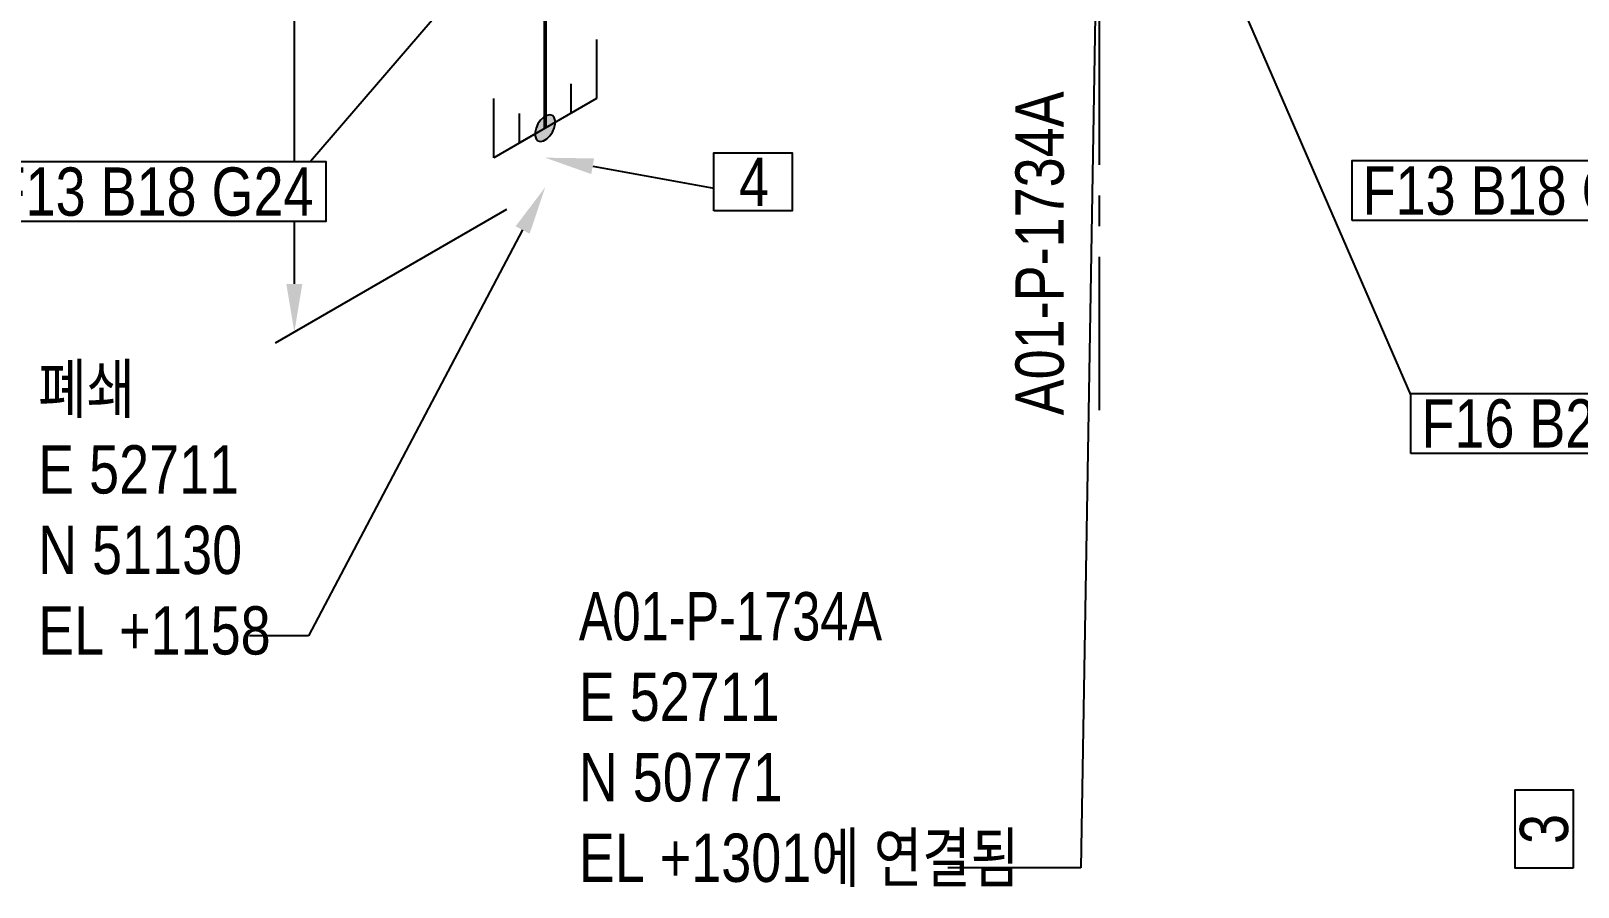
# Model space of a CAD drawing. Header units: millimetres. Extents: x 0 to 594, y 0 to 420.
# Drawn here: x 122.6 to 202.7, y 141 to 185.3 of the extents above; entities that cross this region are included whole.
import ezdxf
from ezdxf import colors
from ezdxf.entities.mleader import LeaderData, LeaderLine
from ezdxf.enums import TextEntityAlignment as Align
from ezdxf.math import Vec2, Vec3

# ---------------------------------------------------------------- set-up
doc = ezdxf.new("R2010")
doc.units = ezdxf.units.MM
doc.header["$LTSCALE"] = 0.25
doc.linetypes.add('CENTER', pattern=[50.800000000000004, 31.75, -6.35, 6.35, -6.35])
for name, color, linetype in [('기기', 6, 'Continuous'), ('기호 작은 보어', 4, 'Continuous'), ('열 추적 선', 7, 'CENTER'), ('용접', 1, 'Continuous'), ('주석', 7, 'Continuous'), ('치수', 1, 'Continuous')]:
    doc.layers.add(name, color=color, linetype=linetype)
doc.layers.add('파이프 작은 보어', color=30, linetype='Continuous', lineweight=50)
doc.styles.add('AdskIsoAnnotation', font='arial.ttf', dxfattribs={"width": 0.8, "height": 1})
doc.styles.add('AdskIsoMetric', font='arial.ttf', dxfattribs={"width": 0.8, "height": 2.5})
doc.styles.add('AdskIsoMetric-30', font='arial.ttf', dxfattribs={"width": 0.8, "height": 2.5})
doc.styles.get("Standard").update_dxf_attribs({"font": 'arial.ttf'})
doc.dimstyles.new('AdskIsoMetric', dxfattribs={"dimtxt": 2.5, "dimasz": 2.5, "dimexe": 1, "dimexo": 2, "dimgap": 0.8, "dimtad": 1, "dimdec": 0, "dimrnd": 1, "dimzin": 0, "dimdsep": 46, "dimtxsty": 'AdskIsoMetric', "dimcen": 0, "dimclrt": 7, "dimadec": 0, "dimazin": 0, "dimtfac": 1, "dimtdec": 0, "dimtmove": 1, "dimatfit": 3, "dimfxl": 0, "dimfrac": 2, "dimtolj": 1, "dimtzin": 0, "dimarcsym": 0})

# ---------------------------------------------------------------- blocks, each defined once
blk = doc.blocks.new('나사 캡-2-IsoRight')
at = {"color": 0, "linetype": 'ByBlock', "lineweight": -2, "extrusion": (-0.7071067811865476, -0.408248290463863, 0.5773502691896257)}
for p, q in [((0.08838834764831842, -0.2551551815399143), (0.08838834764831846, 0.1530931089239486)), ((0.08838834764831846, 0.1530931089239486), (0.2651650429449554, 0.05103103630798286)), ((0.2651650429449553, -0.3572172541558801), (0.08838834764831842, -0.2551551815399143))]:
    blk.add_line(p, q, dxfattribs=at)
blk = doc.blocks.new('*D88')
at = {"layer": 'Defpoints', "color": 0}
for p in [(149.25763296723, 228.0792339635861), (136.2672367034563, 220.5792220459371), (149.2576177602489, 177.2227798924366)]:
    blk.add_point(p, dxfattribs=at)
at = {"layer": '치수', "color": 0, "lineweight": -2}
for p, q in [((147.25763296723, 226.9245329420993), (135.2672367034563, 220.0018715351937)), ((136.2672367034563, 172.222776754546), (136.2672367034563, 218.0792220459371)), ((147.2576177602489, 176.0680788709498), (135.2672367034563, 169.1454262438026))]:
    blk.add_line(p, q, dxfattribs=at)
at = {"layer": '치수', "color": 0}
for points in [[(135.8505700367896, 218.0792220459371), (136.6839033701229, 218.0792220459371), (136.2672367034563, 220.5792220459371)], [(135.8505700367896, 172.222776754546), (136.6839033701229, 172.222776754546), (136.2672367034563, 169.722776754546)]]:
    blk.add_solid(points, dxfattribs=at)
at = {"layer": '치수', "color": 7, "insert": (134.0000785643321, 193.8420581762629), "char_height": 2.5, "attachment_point": 5, "rotation": 90, "style": 'AdskIsoMetric-30'}
blk.add_mtext('\\A1;328', dxfattribs=at)
blk = doc.blocks.new('SocketWeld-2-IsoRight')
blk.add_hatch(color=256).paths.add_polyline_path([(0.005530793552061859, -0.04351541280202063), (0.005745491398917847, -0.04355881726115246), (0.00596018924577383, -0.04360222172028429), (0.006174887092629817, -0.04364562617941611), (0.006389584939485802, -0.04368903063854794), (0.00660428278634179, -0.04373243509767978), (0.006818980633197771, -0.04377583955681161), (0.007033678480053755, -0.04381924401594343), (0.007248376326909743, -0.04386264847507525), (0.007463074173765729, -0.04390605293420709), (0.007677772020621716, -0.04394945739333891), (0.007892469867477702, -0.04399286185247075), (0.008107167714333686, -0.04403626631160257), (0.008321865561189672, -0.0440796707707344), (0.008536563408045655, -0.04412307522986623), (0.008751261254901643, -0.04416647968899806), (0.008965959101757627, -0.04420988414812989), (0.009180656948613617, -0.04425328860726171), (0.0093953547954696, -0.04429669306639354), (0.009610052642325584, -0.04434009752552537), (0.009824750489181572, -0.0443835019846572), (0.01003944833603756, -0.04442690644378903), (0.01025414618289354, -0.04447031090292086), (0.01046884402974953, -0.04451371536205269), (0.01068354187660552, -0.04455711982118452), (0.0108982397234615, -0.04460052428031634), (0.01111293757031749, -0.04464392873944817), (0.01132763541717347, -0.04468733319858), (0.01154233326402946, -0.04473073765771183), (0.01175703111088544, -0.04477414211684366), (0.01197172895774143, -0.04481754657597549), (0.01218642680459742, -0.04486095103510732), (0.0124011246514534, -0.04490435549423915), (0.01261582249830939, -0.04494775995337097), (0.01283052034516537, -0.0449911644125028), (0.01304521819202136, -0.04503456887163462), (0.01325991603887734, -0.04507797333076646), (0.01347461388573333, -0.04512137778989828), (0.01368931173258932, -0.04516478224903011), (0.0139040095794453, -0.04520818670816194), (0.01411870742630129, -0.04525159116729377), (0.01433340527315727, -0.0452949956264256), (0.01454810312001326, -0.04533840008555742), (0.01476280096686924, -0.04538180454468926), (0.01497749881372523, -0.04542520900382109), (0.01519219666058122, -0.04546861346295292), (0.0154068945074372, -0.04551201792208474), (0.01562159235429319, -0.04555542238121657), (0.01583629020114917, -0.0455988268403484), (0.01605098804800516, -0.04564223129948023), (0.01605098804800515, -0.04564223129948022), (0.01623362094498463, -0.04559445658294434), (0.01641625384196412, -0.04554668186640846), (0.01659888673894361, -0.04549890714987258), (0.01678151963592309, -0.04545113243333669), (0.01696415253290259, -0.0454033577168008), (0.01714678542988207, -0.04535558300026492), (0.01732941832686155, -0.04530780828372904), (0.01751205122384104, -0.04526003356719316), (0.01769468412082053, -0.04521225885065727), (0.01787731701780002, -0.04516448413412139), (0.0180599499147795, -0.0451167094175855), (0.01824258281175899, -0.04506893470104963), (0.01842521570873848, -0.04502115998451374), (0.01860784860571796, -0.04497338526797785), (0.01879048150269745, -0.04492561055144197), (0.01897311439967694, -0.04487783583490609), (0.01915574729665642, -0.04483006111837021), (0.01933838019363591, -0.04478228640183432), (0.0195210130906154, -0.04473451168529844), (0.01970364598759488, -0.04468673696876255), (0.01988627888457437, -0.04463896225222667), (0.02006891178155386, -0.04459118753569079), (0.02025154467853335, -0.04454341281915491), (0.02043417757551283, -0.04449563810261903), (0.02061681047249232, -0.04444786338608314), (0.0207994433694718, -0.04440008866954726), (0.02098207626645129, -0.04435231395301137), (0.02116470916343078, -0.0443045392364755), (0.02134734206041027, -0.04425676451993961), (0.02152997495738975, -0.04420898980340372), (0.02171260785436924, -0.04416121508686784), (0.02189524075134873, -0.04411344037033195), (0.02207787364832822, -0.04406566565379607), (0.0222605065453077, -0.04401789093726019), (0.02244313944228719, -0.0439701162207243), (0.02262577233926667, -0.04392234150418842), (0.02280840523624616, -0.04387456678765254), (0.02299103813322565, -0.04382679207111665), (0.02317367103020513, -0.04377901735458077), (0.02335630392718462, -0.04373124263804488), (0.02353893682416411, -0.043683467921509), (0.0237215697211436, -0.04363569320497312), (0.02390420261812308, -0.04358791848843723), (0.02408683551510257, -0.04354014377190135), (0.02426946841208205, -0.04349236905536547), (0.02445210130906154, -0.04344459433882959), (0.02463473420604103, -0.0433968196222937), (0.02481736710302052, -0.04334904490575781), (0.025, -0.04330127018922193), (0.025, -0.04330127018922194), (0.02513269056666842, -0.0431669928191389), (0.02526538113333683, -0.04303271544905586), (0.02539807170000525, -0.04289843807897282), (0.02553076226667367, -0.04276416070888978), (0.02566345283334209, -0.04262988333880674), (0.02579614340001051, -0.0424956059687237), (0.02592883396667893, -0.04236132859864065), (0.02606152453334735, -0.04222705122855762), (0.02619421510001577, -0.04209277385847458), (0.02632690566668418, -0.04195849648839154), (0.02645959623335261, -0.0418242191183085), (0.02659228680002102, -0.04168994174822546), (0.02672497736668945, -0.04155566437814243), (0.02685766793335786, -0.04142138700805938), (0.02699035850002628, -0.04128710963797634), (0.0271230490666947, -0.0411528322678933), (0.02725573963336312, -0.04101855489781026), (0.02738843020003153, -0.04088427752772722), (0.02752112076669996, -0.04075000015764418), (0.02765381133336837, -0.04061572278756114), (0.0277865019000368, -0.0404814454174781), (0.02791919246670522, -0.04034716804739506), (0.02805188303337363, -0.04021289067731202), (0.02818457360004205, -0.04007861330722898), (0.02831726416671047, -0.03994433593714594), (0.02844995473337888, -0.03981005856706289), (0.02858264530004731, -0.03967578119697986), (0.02871533586671573, -0.03954150382689682), (0.02884802643338415, -0.03940722645681378), (0.02898071700005257, -0.03927294908673074), (0.02911340756672098, -0.0391386717166477), (0.02924609813338941, -0.03900439434656466), (0.02937878870005782, -0.03887011697648161), (0.02951147926672625, -0.03873583960639858), (0.02964416983339466, -0.03860156223631554), (0.02977686040006308, -0.0384672848662325), (0.0299095509667315, -0.03833300749614946), (0.03004224153339992, -0.03819873012606642), (0.03017493210006834, -0.03806445275598338), (0.03030762266673676, -0.03793017538590034), (0.03044031323340518, -0.03779589801581729), (0.03057300380007359, -0.03766162064573426), (0.03070569436674201, -0.03752734327565121), (0.03083838493341043, -0.03739306590556817), (0.03097107550007885, -0.03725878853548514), (0.03110376606674727, -0.0371245111654021), (0.03123645663341569, -0.03699023379531906), (0.03136914720008411, -0.03685595642523602), (0.03150183776675253, -0.03672167905515298), (0.03150183776675253, -0.03672167905515298), (0.03157159732593483, -0.03651404303607196), (0.03164135688511713, -0.03630640701699095), (0.03171111644429945, -0.03609877099790993), (0.03178087600348175, -0.03589113497882891), (0.03185063556266406, -0.03568349895974789), (0.03192039512184636, -0.03547586294066687), (0.03199015468102867, -0.03526822692158586), (0.03205991424021097, -0.03506059090250483), (0.03212967379939328, -0.03485295488342381), (0.03219943335857559, -0.0346453188643428), (0.0322691929177579, -0.03443768284526178), (0.0323389524769402, -0.03423004682618076), (0.0324087120361225, -0.03402241080709974), (0.03247847159530481, -0.03381477478801872), (0.03254823115448712, -0.0336071387689377), (0.03261799071366942, -0.03339950274985668), (0.03268775027285173, -0.03319186673077566), (0.03275750983203404, -0.03298423071169465), (0.03282726939121634, -0.03277659469261363), (0.03289702895039864, -0.03256895867353261), (0.03296678850958095, -0.03236132265445159), (0.03303654806876326, -0.03215368663537057), (0.03310630762794557, -0.03194605061628955), (0.03317606718712787, -0.03173841459720853), (0.03324582674631017, -0.03153077857812751), (0.03331558630549249, -0.03132314255904649), (0.03338534586467479, -0.03111550653996548), (0.03345510542385709, -0.03090787052088445), (0.0335248649830394, -0.03070023450180344), (0.03359462454222171, -0.03049259848272242), (0.03366438410140402, -0.0302849624636414), (0.03373414366058632, -0.03007732644456038), (0.03380390321976863, -0.02986969042547936), (0.03387366277895093, -0.02966205440639834), (0.03394342233813324, -0.02945441838731732), (0.03401318189731554, -0.0292467823682363), (0.03408294145649785, -0.02903914634915529), (0.03415270101568016, -0.02883151033007427), (0.03422246057486246, -0.02862387431099325), (0.03429222013404477, -0.02841623829191223), (0.03436197969322707, -0.02820860227283121), (0.03443173925240938, -0.02800096625375019), (0.03450149881159169, -0.02779333023466917), (0.03457125837077399, -0.02758569421558815), (0.0346410179299563, -0.02737805819650713), (0.0347107774891386, -0.02717042217742612), (0.03478053704832091, -0.0269627861583451), (0.03485029660750322, -0.02675515013926407), (0.03492005616668552, -0.02654751412018306), (0.03492005616668552, -0.02654751412018306), (0.03492005616668552, -0.02628684431233693), (0.03492005616668552, -0.02602617450449079), (0.03492005616668552, -0.02576550469664466), (0.03492005616668552, -0.02550483488879852), (0.03492005616668552, -0.02524416508095239), (0.03492005616668552, -0.02498349527310625), (0.03492005616668552, -0.02472282546526012), (0.03492005616668552, -0.02446215565741398), (0.03492005616668552, -0.02420148584956784), (0.03492005616668552, -0.02394081604172171), (0.03492005616668552, -0.02368014623387557), (0.03492005616668552, -0.02341947642602944), (0.03492005616668552, -0.02315880661818331), (0.03492005616668552, -0.02289813681033717), (0.03492005616668552, -0.02263746700249103), (0.03492005616668552, -0.02237679719464489), (0.03492005616668552, -0.02211612738679876), (0.03492005616668552, -0.02185545757895262), (0.03492005616668552, -0.02159478777110649), (0.03492005616668552, -0.02133411796326036), (0.03492005616668552, -0.02107344815541422), (0.03492005616668552, -0.02081277834756808), (0.03492005616668552, -0.02055210853972194), (0.03492005616668552, -0.02029143873187581), (0.03492005616668552, -0.02003076892402968), (0.03492005616668552, -0.01977009911618354), (0.03492005616668552, -0.01950942930833741), (0.03492005616668552, -0.01924875950049127), (0.03492005616668552, -0.01898808969264513), (0.03492005616668552, -0.01872741988479899), (0.03492005616668552, -0.01846675007695286), (0.03492005616668552, -0.01820608026910672), (0.03492005616668552, -0.01794541046126059), (0.03492005616668552, -0.01768474065341445), (0.03492005616668552, -0.01742407084556832), (0.03492005616668552, -0.01716340103772218), (0.03492005616668552, -0.01690273122987604), (0.03492005616668552, -0.01664206142202991), (0.03492005616668552, -0.01638139161418378), (0.03492005616668552, -0.01612072180633764), (0.03492005616668552, -0.0158600519984915), (0.03492005616668552, -0.01559938219064537), (0.03492005616668552, -0.01533871238279923), (0.03492005616668552, -0.01507804257495309), (0.03492005616668552, -0.01481737276710696), (0.03492005616668552, -0.01455670295926082), (0.03492005616668552, -0.01429603315141469), (0.03492005616668552, -0.01403536334356855), (0.03492005616668552, -0.01377469353572242), (0.03492005616668552, -0.01377469353572242), (0.03485029660750322, -0.0134865061160965), (0.03478053704832091, -0.01319831869647057), (0.0347107774891386, -0.01291013127684464), (0.0346410179299563, -0.01262194385721872), (0.03457125837077399, -0.01233375643759279), (0.03450149881159169, -0.01204556901796687), (0.03443173925240937, -0.01175738159834093), (0.03436197969322707, -0.01146919417871501), (0.03429222013404477, -0.01118100675908908), (0.03422246057486246, -0.01089281933946316), (0.03415270101568016, -0.01060463191983723), (0.03408294145649785, -0.0103164445002113), (0.03401318189731554, -0.01002825708058538), (0.03394342233813324, -0.009740069660959451), (0.03387366277895093, -0.009451882241333524), (0.03380390321976862, -0.009163694821707596), (0.03373414366058632, -0.008875507402081671), (0.03366438410140402, -0.008587319982455745), (0.03359462454222171, -0.008299132562829818), (0.0335248649830394, -0.008010945143203892), (0.03345510542385709, -0.007722757723577962), (0.03338534586467479, -0.007434570303952035), (0.03331558630549249, -0.00714638288432611), (0.03324582674631018, -0.006858195464700183), (0.03317606718712787, -0.006570008045074256), (0.03310630762794557, -0.006281820625448328), (0.03303654806876326, -0.0059936332058224), (0.03296678850958096, -0.005705445786196476), (0.03289702895039865, -0.005417258366570546), (0.03282726939121634, -0.005129070946944619), (0.03275750983203404, -0.004840883527318695), (0.03268775027285173, -0.004552696107692765), (0.03261799071366943, -0.004264508688066842), (0.03254823115448711, -0.00397632126844091), (0.03247847159530481, -0.003688133848814985), (0.03240871203612251, -0.003399946429189058), (0.0323389524769402, -0.00311175900956313), (0.03226919291775789, -0.002823571589937205), (0.03219943335857559, -0.002535384170311275), (0.03212967379939329, -0.002247196750685352), (0.03205991424021098, -0.001959009331059423), (0.03199015468102867, -0.001670821911433495), (0.03192039512184637, -0.001382634491807569), (0.03185063556266406, -0.001094447072181644), (0.03178087600348176, -0.0008062596525557162), (0.03171111644429944, -0.0005180722329297869), (0.03164135688511714, -0.0002298848133038615), (0.03157159732593484, 5.830260632206492e-05), (0.03150183776675253, 0.0003464900259479903), (0.03150183776675253, 0.0003464900259479811), (0.03136914720008412, 0.0006339852648008894), (0.03123645663341569, 0.0009214805036538047), (0.03110376606674728, 0.001208975742506715), (0.03097107550007886, 0.001496470981359625), (0.03083838493341044, 0.001783966220212538), (0.03070569436674202, 0.002071461459065449), (0.0305730038000736, 0.002358956697918357), (0.03044031323340518, 0.002646451936771273), (0.03030762266673676, 0.002933947175624184), (0.03017493210006834, 0.003221442414477093), (0.03004224153339992, 0.003508937653330008), (0.02990955096673151, 0.003796432892182916), (0.02977686040006309, 0.004083928131035827), (0.02964416983339467, 0.00437142336988874), (0.02951147926672625, 0.004658918608741651), (0.02937878870005783, 0.004946413847594562), (0.02924609813338941, 0.005233909086447475), (0.02911340756672099, 0.005521404325300384), (0.02898071700005257, 0.005808899564153299), (0.02884802643338415, 0.006096394803006208), (0.02871533586671574, 0.006383890041859122), (0.02858264530004731, 0.006671385280712034), (0.0284499547333789, 0.006958880519564943), (0.02831726416671048, 0.007246375758417855), (0.02818457360004206, 0.007533870997270768), (0.02805188303337364, 0.00782136623612368), (0.02791919246670522, 0.008108861474976591), (0.0277865019000368, 0.008396356713829505), (0.02765381133336838, 0.008683851952682413), (0.02752112076669996, 0.008971347191535325), (0.02738843020003155, 0.009258842430388237), (0.02725573963336312, 0.00954633766924115), (0.02712304906669471, 0.009833832908094059), (0.02699035850002629, 0.01012132814694697), (0.02685766793335786, 0.01040882338579989), (0.02672497736668945, 0.01069631862465279), (0.02659228680002104, 0.01098381386350571), (0.02645959623335261, 0.01127130910235862), (0.02632690566668419, 0.01155880434121153), (0.02619421510001578, 0.01184629958006444), (0.02606152453334735, 0.01213379481891735), (0.02592883396667894, 0.01242129005777027), (0.02579614340001051, 0.01270878529662318), (0.0256634528333421, 0.01299628053547609), (0.02553076226667368, 0.013283775774329), (0.02539807170000526, 0.01357127101318192), (0.02526538113333684, 0.01385876625203482), (0.02513269056666842, 0.01414626149088774), (0.025, 0.01443375672974064), (0.02500000000000001, 0.01443375672974063), (0.02481736710302052, 0.01469241775074449), (0.02463473420604104, 0.01495107877174835), (0.02445210130906155, 0.01520973979275221), (0.02426946841208206, 0.01546840081375607), (0.02408683551510258, 0.01572706183475993), (0.02390420261812309, 0.01598572285576379), (0.02372156972114361, 0.01624438387676764), (0.02353893682416412, 0.0165030448977715), (0.02335630392718463, 0.01676170591877536), (0.02317367103020515, 0.01702036693977922), (0.02299103813322566, 0.01727902796078308), (0.02280840523624617, 0.01753768898178694), (0.02262577233926669, 0.0177963500027908), (0.0224431394422872, 0.01805501102379466), (0.02226050654530771, 0.01831367204479852), (0.02207787364832823, 0.01857233306580238), (0.02189524075134874, 0.01883099408680624), (0.02171260785436925, 0.01908965510781009), (0.02152997495738977, 0.01934831612881396), (0.02134734206041028, 0.01960697714981782), (0.02116470916343079, 0.01986563817082167), (0.0209820762664513, 0.02012429919182553), (0.02079944336947182, 0.02038296021282939), (0.02061681047249233, 0.02064162123383326), (0.02043417757551284, 0.02090028225483711), (0.02025154467853336, 0.02115894327584097), (0.02006891178155387, 0.02141760429684483), (0.01988627888457439, 0.02167626531784869), (0.0197036459875949, 0.02193492633885255), (0.01952101309061541, 0.02219358735985641), (0.01933838019363592, 0.02245224838086026), (0.01915574729665644, 0.02271090940186413), (0.01897311439967695, 0.02296957042286799), (0.01879048150269746, 0.02322823144387185), (0.01860784860571798, 0.0234868924648757), (0.01842521570873849, 0.02374555348587956), (0.018242582811759, 0.02400421450688343), (0.01805994991477952, 0.02426287552788728), (0.01787731701780003, 0.02452153654889115), (0.01769468412082054, 0.024780197569895), (0.01751205122384106, 0.02503885859089886), (0.01732941832686157, 0.02529751961190272), (0.01714678542988208, 0.02555618063290658), (0.0169641525329026, 0.02581484165391044), (0.01678151963592311, 0.0260735026749143), (0.01659888673894362, 0.02633216369591816), (0.01641625384196414, 0.02659082471692201), (0.01623362094498465, 0.02684948573792588), (0.01605098804800516, 0.02710814675892973), (0.01605098804800517, 0.02710814675892973), (0.01583629020114918, 0.02731265401915137), (0.0156215923542932, 0.02751716127937302), (0.01540689450743721, 0.02772166853959467), (0.01519219666058122, 0.02792617579981631), (0.01497749881372524, 0.02813068306003795), (0.01476280096686925, 0.02833519032025959), (0.01454810312001327, 0.02853969758048124), (0.01433340527315728, 0.02874420484070288), (0.0141187074263013, 0.02894871210092453), (0.01390400957944531, 0.02915321936114617), (0.01368931173258933, 0.02935772662136781), (0.01347461388573334, 0.02956223388158946), (0.01325991603887735, 0.0297667411418111), (0.01304521819202136, 0.02997124840203275), (0.01283052034516538, 0.03017575566225439), (0.01261582249830939, 0.03038026292247604), (0.01240112465145341, 0.03058477018269768), (0.01218642680459742, 0.03078927744291933), (0.01197172895774144, 0.03099378470314097), (0.01175703111088545, 0.03119829196336262), (0.01154233326402947, 0.03140279922358426), (0.01132763541717348, 0.0316073064838059), (0.01111293757031749, 0.03181181374402755), (0.01089823972346151, 0.0320163210042492), (0.01068354187660552, 0.03222082826447084), (0.01046884402974954, 0.03242533552469248), (0.01025414618289355, 0.03262984278491413), (0.01003944833603757, 0.03283435004513578), (0.009824750489181579, 0.03303885730535742), (0.009610052642325593, 0.03324336456557906), (0.009395354795469605, 0.0334478718258007), (0.00918065694861362, 0.03365237908602235), (0.008965959101757636, 0.03385688634624399), (0.008751261254901648, 0.03406139360646564), (0.008536563408045664, 0.03426590086668728), (0.00832186556118968, 0.03447040812690893), (0.008107167714333691, 0.03467491538713058), (0.007892469867477705, 0.03487942264735222), (0.007677772020621721, 0.03508392990757386), (0.007463074173765735, 0.03528843716779551), (0.00724837632690975, 0.03549294442801715), (0.007033678480053763, 0.0356974516882388), (0.006818980633197777, 0.03590195894846044), (0.006604282786341792, 0.03610646620868208), (0.006389584939485804, 0.03631097346890373), (0.006174887092629818, 0.03651548072912537), (0.005960189245773834, 0.03671998798934702), (0.005745491398917848, 0.03692449524956866), (0.005530793552061861, 0.03712900250979031), (0.005530793552061868, 0.0371290025097903), (0.005305046876467507, 0.03725933741371337), (0.005079300200873145, 0.03738967231763643), (0.004853553525278782, 0.0375200072215595), (0.004627806849684422, 0.03765034212548257), (0.004402060174090059, 0.03778067702940564), (0.004176313498495699, 0.0379110119333287), (0.003950566822901338, 0.03804134683725177), (0.003724820147306976, 0.03817168174117484), (0.003499073471712614, 0.03830201664509791), (0.003273326796118253, 0.03843235154902097), (0.003047580120523892, 0.03856268645294404), (0.00282183344492953, 0.03869302135686711), (0.002596086769335168, 0.03882335626079018), (0.002370340093740807, 0.03895369116471325), (0.002144593418146445, 0.03908402606863632), (0.001918846742552084, 0.03921436097255938), (0.001693100066957722, 0.03934469587648246), (0.001467353391363359, 0.03947503078040551), (0.001241606715768997, 0.03960536568432858), (0.001015860040174637, 0.03973570058825165), (0.000790113364580276, 0.03986603549217473), (0.0005643666889859136, 0.03999637039609779), (0.0003386200133915513, 0.04012670530002086), (0.000112873337797189, 0.04025704020394393), (-0.0001128733377971751, 0.040387375107867), (-0.0003386200133915322, 0.04051771001179007), (-0.0005643666889858963, 0.04064804491571314), (-0.0007901133645802569, 0.0407783798196362), (-0.001015860040174619, 0.04090871472355927), (-0.001241606715768983, 0.04103904962748234), (-0.001467353391363344, 0.04116938453140541), (-0.001693100066957704, 0.04129971943532848), (-0.001918846742552065, 0.04143005433925154), (-0.002144593418146429, 0.04156038924317461), (-0.00237034009374079, 0.04169072414709768), (-0.002596086769335152, 0.04182105905102074), (-0.002821833444929513, 0.04195139395494382), (-0.003047580120523875, 0.04208172885886688), (-0.003273326796118237, 0.04221206376278995), (-0.003499073471712598, 0.04234239866671302), (-0.003724820147306962, 0.04247273357063609), (-0.003950566822901323, 0.04260306847455915), (-0.004176313498495683, 0.04273340337848222), (-0.004402060174090046, 0.04286373828240529), (-0.004627806849684408, 0.04299407318632836), (-0.00485355352527877, 0.04312440809025143), (-0.005079300200873131, 0.04325474299417449), (-0.005305046876467491, 0.04338507789809756), (-0.005530793552061855, 0.04351541280202063), (-0.005530793552061848, 0.04351541280202062), (-0.005745491398917833, 0.04355881726115245), (-0.005960189245773819, 0.04360222172028428), (-0.006174887092629804, 0.04364562617941611), (-0.006389584939485791, 0.04368903063854794), (-0.006604282786341776, 0.04373243509767977), (-0.00681898063319776, 0.04377583955681159), (-0.007033678480053747, 0.04381924401594342), (-0.007248376326909733, 0.04386264847507525), (-0.007463074173765719, 0.04390605293420707), (-0.007677772020621705, 0.04394945739333891), (-0.00789246986747769, 0.04399286185247074), (-0.008107167714333677, 0.04403626631160257), (-0.00832186556118966, 0.04407967077073439), (-0.008536563408045648, 0.04412307522986622), (-0.00875126125490163, 0.04416647968899805), (-0.008965959101757619, 0.04420988414812988), (-0.009180656948613605, 0.04425328860726171), (-0.009395354795469593, 0.04429669306639353), (-0.009610052642325576, 0.04434009752552537), (-0.009824750489181562, 0.04438350198465719), (-0.01003944833603755, 0.04442690644378902), (-0.01025414618289353, 0.04447031090292085), (-0.01046884402974952, 0.04451371536205268), (-0.0106835418766055, 0.04455711982118452), (-0.01089823972346149, 0.04460052428031634), (-0.01111293757031748, 0.04464392873944817), (-0.01132763541717346, 0.04468733319858), (-0.01154233326402945, 0.04473073765771182), (-0.01175703111088543, 0.04477414211684365), (-0.01197172895774142, 0.04481754657597548), (-0.01218642680459741, 0.04486095103510731), (-0.01240112465145339, 0.04490435549423914), (-0.01261582249830938, 0.04494775995337097), (-0.01283052034516536, 0.04499116441250279), (-0.01304521819202135, 0.04503456887163462), (-0.01325991603887734, 0.04507797333076645), (-0.01347461388573332, 0.04512137778989828), (-0.01368931173258931, 0.0451647822490301), (-0.0139040095794453, 0.04520818670816194), (-0.01411870742630128, 0.04525159116729377), (-0.01433340527315727, 0.0452949956264256), (-0.01454810312001325, 0.04533840008555742), (-0.01476280096686924, 0.04538180454468926), (-0.01497749881372522, 0.04542520900382108), (-0.01519219666058121, 0.0454686134629529), (-0.0154068945074372, 0.04551201792208474), (-0.01562159235429318, 0.04555542238121656), (-0.01583629020114917, 0.0455988268403484), (-0.01605098804800516, 0.04564223129948022), (-0.01605098804800514, 0.04564223129948022), (-0.01623362094498463, 0.04559445658294434), (-0.01641625384196412, 0.04554668186640846), (-0.0165988867389436, 0.04549890714987257), (-0.01678151963592309, 0.04545113243333669), (-0.01696415253290258, 0.0454033577168008), (-0.01714678542988207, 0.04535558300026492), (-0.01732941832686155, 0.04530780828372904), (-0.01751205122384104, 0.04526003356719315), (-0.01769468412082053, 0.04521225885065727), (-0.01787731701780001, 0.04516448413412139), (-0.0180599499147795, 0.0451167094175855), (-0.01824258281175898, 0.04506893470104962), (-0.01842521570873847, 0.04502115998451374), (-0.01860784860571796, 0.04497338526797785), (-0.01879048150269744, 0.04492561055144197), (-0.01897311439967693, 0.04487783583490608), (-0.01915574729665642, 0.0448300611183702), (-0.0193383801936359, 0.04478228640183432), (-0.01952101309061539, 0.04473451168529843), (-0.01970364598759488, 0.04468673696876255), (-0.01988627888457436, 0.04463896225222667), (-0.02006891178155385, 0.04459118753569079), (-0.02025154467853334, 0.04454341281915491), (-0.02043417757551283, 0.04449563810261902), (-0.02061681047249232, 0.04444786338608313), (-0.0207994433694718, 0.04440008866954726), (-0.02098207626645129, 0.04435231395301137), (-0.02116470916343078, 0.04430453923647548), (-0.02134734206041026, 0.04425676451993961), (-0.02152997495738975, 0.04420898980340372), (-0.02171260785436923, 0.04416121508686784), (-0.02189524075134873, 0.04411344037033195), (-0.02207787364832821, 0.04406566565379606), (-0.0222605065453077, 0.04401789093726018), (-0.02244313944228718, 0.0439701162207243), (-0.02262577233926667, 0.04392234150418842), (-0.02280840523624616, 0.04387456678765253), (-0.02299103813322564, 0.04382679207111665), (-0.02317367103020513, 0.04377901735458077), (-0.02335630392718461, 0.04373124263804488), (-0.0235389368241641, 0.043683467921509), (-0.02372156972114359, 0.04363569320497312), (-0.02390420261812308, 0.04358791848843723), (-0.02408683551510257, 0.04354014377190134), (-0.02426946841208205, 0.04349236905536547), (-0.02445210130906153, 0.04344459433882958), (-0.02463473420604103, 0.0433968196222937), (-0.02481736710302051, 0.04334904490575781), (-0.025, 0.04330127018922193), (-0.02499999999999999, 0.04330127018922194), (-0.02513269056666841, 0.0431669928191389), (-0.02526538113333683, 0.04303271544905586), (-0.02539807170000525, 0.04289843807897282), (-0.02553076226667366, 0.04276416070888978), (-0.02566345283334209, 0.04262988333880674), (-0.0257961434000105, 0.0424956059687237), (-0.02592883396667893, 0.04236132859864066), (-0.02606152453334734, 0.04222705122855762), (-0.02619421510001576, 0.04209277385847458), (-0.02632690566668418, 0.04195849648839154), (-0.0264595962333526, 0.0418242191183085), (-0.02659228680002102, 0.04168994174822546), (-0.02672497736668944, 0.04155566437814243), (-0.02685766793335786, 0.04142138700805938), (-0.02699035850002628, 0.04128710963797634), (-0.0271230490666947, 0.04115283226789331), (-0.02725573963336311, 0.04101855489781026), (-0.02738843020003153, 0.04088427752772722), (-0.02752112076669995, 0.04075000015764418), (-0.02765381133336837, 0.04061572278756114), (-0.02778650190003679, 0.0404814454174781), (-0.02791919246670521, 0.04034716804739506), (-0.02805188303337363, 0.04021289067731202), (-0.02818457360004205, 0.04007861330722898), (-0.02831726416671047, 0.03994433593714594), (-0.02844995473337888, 0.03981005856706291), (-0.0285826453000473, 0.03967578119697986), (-0.02871533586671573, 0.03954150382689682), (-0.02884802643338414, 0.03940722645681378), (-0.02898071700005257, 0.03927294908673074), (-0.02911340756672098, 0.0391386717166477), (-0.0292460981333894, 0.03900439434656466), (-0.02937878870005782, 0.03887011697648161), (-0.02951147926672624, 0.03873583960639858), (-0.02964416983339466, 0.03860156223631554), (-0.02977686040006308, 0.0384672848662325), (-0.0299095509667315, 0.03833300749614946), (-0.03004224153339992, 0.03819873012606642), (-0.03017493210006834, 0.03806445275598338), (-0.03030762266673676, 0.03793017538590034), (-0.03044031323340517, 0.0377958980158173), (-0.03057300380007359, 0.03766162064573426), (-0.03070569436674201, 0.03752734327565122), (-0.03083838493341043, 0.03739306590556818), (-0.03097107550007885, 0.03725878853548514), (-0.03110376606674727, 0.0371245111654021), (-0.03123645663341569, 0.03699023379531906), (-0.03136914720008411, 0.03685595642523602), (-0.03150183776675253, 0.03672167905515298), (-0.03150183776675253, 0.03672167905515299), (-0.03157159732593483, 0.03651404303607196), (-0.03164135688511713, 0.03630640701699095), (-0.03171111644429945, 0.03609877099790993), (-0.03178087600348176, 0.03589113497882891), (-0.03185063556266406, 0.0356834989597479), (-0.03192039512184636, 0.03547586294066687), (-0.03199015468102867, 0.03526822692158586), (-0.03205991424021098, 0.03506059090250484), (-0.03212967379939328, 0.03485295488342382), (-0.03219943335857559, 0.0346453188643428), (-0.03226919291775789, 0.03443768284526178), (-0.0323389524769402, 0.03423004682618076), (-0.03240871203612251, 0.03402241080709974), (-0.03247847159530481, 0.03381477478801873), (-0.03254823115448711, 0.03360713876893771), (-0.03261799071366942, 0.03339950274985669), (-0.03268775027285173, 0.03319186673077566), (-0.03275750983203403, 0.03298423071169465), (-0.03282726939121634, 0.03277659469261363), (-0.03289702895039864, 0.03256895867353261), (-0.03296678850958095, 0.03236132265445159), (-0.03303654806876326, 0.03215368663537058), (-0.03310630762794556, 0.03194605061628955), (-0.03317606718712787, 0.03173841459720854), (-0.03324582674631018, 0.03153077857812751), (-0.03331558630549248, 0.03132314255904649), (-0.03338534586467479, 0.03111550653996547), (-0.03345510542385709, 0.03090787052088446), (-0.0335248649830394, 0.03070023450180344), (-0.0335946245422217, 0.03049259848272242), (-0.03366438410140401, 0.0302849624636414), (-0.03373414366058632, 0.03007732644456038), (-0.03380390321976862, 0.02986969042547936), (-0.03387366277895093, 0.02966205440639834), (-0.03394342233813323, 0.02945441838731733), (-0.03401318189731554, 0.02924678236823631), (-0.03408294145649785, 0.02903914634915529), (-0.03415270101568015, 0.02883151033007427), (-0.03422246057486246, 0.02862387431099325), (-0.03429222013404477, 0.02841623829191223), (-0.03436197969322707, 0.02820860227283121), (-0.03443173925240938, 0.02800096625375019), (-0.03450149881159168, 0.02779333023466917), (-0.03457125837077399, 0.02758569421558816), (-0.0346410179299563, 0.02737805819650713), (-0.0347107774891386, 0.02717042217742612), (-0.0347805370483209, 0.0269627861583451), (-0.03485029660750321, 0.02675515013926408), (-0.03492005616668552, 0.02654751412018306), (-0.03492005616668552, 0.02654751412018306), (-0.03492005616668552, 0.02628684431233693), (-0.03492005616668551, 0.0260261745044908), (-0.03492005616668552, 0.02576550469664466), (-0.03492005616668552, 0.02550483488879852), (-0.03492005616668552, 0.02524416508095239), (-0.03492005616668552, 0.02498349527310625), (-0.03492005616668552, 0.02472282546526012), (-0.03492005616668551, 0.02446215565741398), (-0.03492005616668551, 0.02420148584956784), (-0.03492005616668552, 0.02394081604172171), (-0.03492005616668552, 0.02368014623387557), (-0.03492005616668552, 0.02341947642602944), (-0.03492005616668552, 0.0231588066181833), (-0.03492005616668552, 0.02289813681033717), (-0.03492005616668551, 0.02263746700249103), (-0.03492005616668552, 0.02237679719464489), (-0.03492005616668552, 0.02211612738679876), (-0.03492005616668552, 0.02185545757895262), (-0.03492005616668552, 0.02159478777110649), (-0.03492005616668552, 0.02133411796326036), (-0.03492005616668552, 0.02107344815541422), (-0.03492005616668552, 0.02081277834756808), (-0.03492005616668552, 0.02055210853972195), (-0.03492005616668552, 0.02029143873187581), (-0.03492005616668552, 0.02003076892402968), (-0.03492005616668552, 0.01977009911618354), (-0.03492005616668552, 0.01950942930833741), (-0.03492005616668552, 0.01924875950049127), (-0.03492005616668552, 0.01898808969264514), (-0.03492005616668552, 0.018727419884799), (-0.03492005616668552, 0.01846675007695286), (-0.03492005616668552, 0.01820608026910673), (-0.03492005616668552, 0.01794541046126059), (-0.03492005616668552, 0.01768474065341446), (-0.03492005616668552, 0.01742407084556832), (-0.03492005616668552, 0.01716340103772218), (-0.03492005616668552, 0.01690273122987605), (-0.03492005616668552, 0.01664206142202991), (-0.03492005616668552, 0.01638139161418378), (-0.03492005616668552, 0.01612072180633764), (-0.03492005616668552, 0.0158600519984915), (-0.03492005616668552, 0.01559938219064537), (-0.03492005616668552, 0.01533871238279923), (-0.03492005616668552, 0.0150780425749531), (-0.03492005616668552, 0.01481737276710696), (-0.03492005616668552, 0.01455670295926083), (-0.03492005616668552, 0.01429603315141469), (-0.03492005616668552, 0.01403536334356855), (-0.03492005616668552, 0.01377469353572242), (-0.03492005616668552, 0.01377469353572243), (-0.03485029660750322, 0.0134865061160965), (-0.03478053704832091, 0.01319831869647058), (-0.0347107774891386, 0.01291013127684465), (-0.0346410179299563, 0.01262194385721872), (-0.03457125837077399, 0.0123337564375928), (-0.03450149881159169, 0.01204556901796687), (-0.03443173925240937, 0.01175738159834094), (-0.03436197969322707, 0.01146919417871501), (-0.03429222013404477, 0.01118100675908909), (-0.03422246057486246, 0.01089281933946316), (-0.03415270101568016, 0.01060463191983724), (-0.03408294145649785, 0.01031644450021131), (-0.03401318189731554, 0.01002825708058538), (-0.03394342233813324, 0.009740069660959456), (-0.03387366277895093, 0.00945188224133353), (-0.03380390321976862, 0.009163694821707601), (-0.03373414366058632, 0.008875507402081675), (-0.03366438410140402, 0.008587319982455748), (-0.03359462454222171, 0.008299132562829822), (-0.0335248649830394, 0.008010945143203895), (-0.03345510542385709, 0.007722757723577966), (-0.03338534586467479, 0.00743457030395204), (-0.03331558630549249, 0.007146382884326116), (-0.03324582674631019, 0.006858195464700188), (-0.03317606718712787, 0.00657000804507426), (-0.03310630762794557, 0.006281820625448334), (-0.03303654806876326, 0.005993633205822407), (-0.03296678850958096, 0.005705445786196479), (-0.03289702895039865, 0.005417258366570551), (-0.03282726939121634, 0.005129070946944625), (-0.03275750983203404, 0.0048408835273187), (-0.03268775027285174, 0.004552696107692771), (-0.03261799071366943, 0.004264508688066847), (-0.03254823115448711, 0.003976321268440916), (-0.03247847159530481, 0.003688133848814991), (-0.03240871203612251, 0.003399946429189063), (-0.0323389524769402, 0.003111759009563137), (-0.0322691929177579, 0.00282357158993721), (-0.03219943335857559, 0.002535384170311282), (-0.03212967379939329, 0.002247196750685358), (-0.03205991424021098, 0.001959009331059428), (-0.03199015468102867, 0.0016708219114335), (-0.03192039512184636, 0.001382634491807574), (-0.03185063556266406, 0.001094447072181647), (-0.03178087600348176, 0.0008062596525557218), (-0.03171111644429945, 0.0005180722329297897), (-0.03164135688511714, 0.0002298848133038679), (-0.03157159732593484, -5.830260632206209e-05), (-0.03150183776675253, -0.000346490025947984), (-0.03150183776675253, -0.0003464900259479749), (-0.03136914720008412, -0.0006339852648008838), (-0.03123645663341569, -0.0009214805036538001), (-0.03110376606674727, -0.001208975742506708), (-0.03097107550007886, -0.001496470981359619), (-0.03083838493341044, -0.001783966220212535), (-0.03070569436674202, -0.002071461459065443), (-0.0305730038000736, -0.002358956697918352), (-0.03044031323340518, -0.002646451936771267), (-0.03030762266673676, -0.002933947175624178), (-0.03017493210006834, -0.003221442414477087), (-0.03004224153339993, -0.003508937653330002), (-0.02990955096673151, -0.00379643289218291), (-0.02977686040006309, -0.004083928131035821), (-0.02964416983339467, -0.004371423369888734), (-0.02951147926672625, -0.004658918608741644), (-0.02937878870005783, -0.004946413847594555), (-0.02924609813338941, -0.005233909086447469), (-0.02911340756672099, -0.005521404325300378), (-0.02898071700005258, -0.005808899564153291), (-0.02884802643338415, -0.006096394803006204), (-0.02871533586671574, -0.006383890041859116), (-0.02858264530004732, -0.006671385280712025), (-0.0284499547333789, -0.006958880519564936), (-0.02831726416671048, -0.00724637575841785), (-0.02818457360004206, -0.00753387099727076), (-0.02805188303337364, -0.007821366236123672), (-0.02791919246670523, -0.008108861474976583), (-0.02778650190003681, -0.008396356713829496), (-0.02765381133336839, -0.008683851952682408), (-0.02752112076669997, -0.008971347191535316), (-0.02738843020003155, -0.009258842430388228), (-0.02725573963336313, -0.009546337669241142), (-0.02712304906669471, -0.009833832908094052), (-0.02699035850002629, -0.01012132814694697), (-0.02685766793335787, -0.01040882338579988), (-0.02672497736668945, -0.01069631862465279), (-0.02659228680002104, -0.0109838138635057), (-0.02645959623335262, -0.01127130910235861), (-0.0263269056666842, -0.01155880434121152), (-0.02619421510001578, -0.01184629958006444), (-0.02606152453334736, -0.01213379481891735), (-0.02592883396667894, -0.01242129005777026), (-0.02579614340001052, -0.01270878529662317), (-0.0256634528333421, -0.01299628053547608), (-0.02553076226667368, -0.01328377577432899), (-0.02539807170000526, -0.0135712710131819), (-0.02526538113333684, -0.01385876625203481), (-0.02513269056666843, -0.01414626149088773), (-0.025, -0.01443375672974064), (-0.02500000000000002, -0.01443375672974062), (-0.02481736710302053, -0.01469241775074448), (-0.02463473420604104, -0.01495107877174834), (-0.02445210130906156, -0.0152097397927522), (-0.02426946841208207, -0.01546840081375606), (-0.02408683551510258, -0.01572706183475992), (-0.02390420261812309, -0.01598572285576378), (-0.02372156972114361, -0.01624438387676764), (-0.02353893682416412, -0.0165030448977715), (-0.02335630392718464, -0.01676170591877536), (-0.02317367103020515, -0.01702036693977921), (-0.02299103813322566, -0.01727902796078307), (-0.02280840523624618, -0.01753768898178693), (-0.02262577233926669, -0.01779635000279079), (-0.0224431394422872, -0.01805501102379465), (-0.02226050654530771, -0.01831367204479851), (-0.02207787364832823, -0.01857233306580237), (-0.02189524075134874, -0.01883099408680623), (-0.02171260785436926, -0.01908965510781008), (-0.02152997495738977, -0.01934831612881395), (-0.02134734206041028, -0.01960697714981781), (-0.02116470916343079, -0.01986563817082167), (-0.02098207626645131, -0.02012429919182553), (-0.02079944336947182, -0.02038296021282938), (-0.02061681047249233, -0.02064162123383325), (-0.02043417757551285, -0.0209002822548371), (-0.02025154467853336, -0.02115894327584097), (-0.02006891178155387, -0.02141760429684483), (-0.01988627888457439, -0.02167626531784868), (-0.0197036459875949, -0.02193492633885254), (-0.01952101309061541, -0.0221935873598564), (-0.01933838019363592, -0.02245224838086026), (-0.01915574729665644, -0.02271090940186412), (-0.01897311439967695, -0.02296957042286798), (-0.01879048150269746, -0.02322823144387184), (-0.01860784860571798, -0.0234868924648757), (-0.01842521570873849, -0.02374555348587955), (-0.018242582811759, -0.02400421450688342), (-0.01805994991477952, -0.02426287552788728), (-0.01787731701780003, -0.02452153654889113), (-0.01769468412082055, -0.024780197569895), (-0.01751205122384106, -0.02503885859089885), (-0.01732941832686157, -0.02529751961190271), (-0.01714678542988209, -0.02555618063290657), (-0.0169641525329026, -0.02581484165391043), (-0.01678151963592311, -0.02607350267491429), (-0.01659888673894363, -0.02633216369591815), (-0.01641625384196414, -0.02659082471692201), (-0.01623362094498465, -0.02684948573792587), (-0.01605098804800516, -0.02710814675892973), (-0.01605098804800517, -0.02710814675892972), (-0.01583629020114918, -0.02731265401915137), (-0.0156215923542932, -0.02751716127937301), (-0.01540689450743721, -0.02772166853959466), (-0.01519219666058123, -0.0279261757998163), (-0.01497749881372524, -0.02813068306003794), (-0.01476280096686926, -0.02833519032025959), (-0.01454810312001327, -0.02853969758048124), (-0.01433340527315729, -0.02874420484070288), (-0.0141187074263013, -0.02894871210092452), (-0.01390400957944531, -0.02915321936114616), (-0.01368931173258933, -0.02935772662136781), (-0.01347461388573334, -0.02956223388158945), (-0.01325991603887736, -0.0297667411418111), (-0.01304521819202137, -0.02997124840203275), (-0.01283052034516538, -0.03017575566225439), (-0.0126158224983094, -0.03038026292247603), (-0.01240112465145341, -0.03058477018269768), (-0.01218642680459743, -0.03078927744291932), (-0.01197172895774144, -0.03099378470314097), (-0.01175703111088546, -0.03119829196336261), (-0.01154233326402947, -0.03140279922358426), (-0.01132763541717348, -0.0316073064838059), (-0.0111129375703175, -0.03181181374402754), (-0.01089823972346151, -0.03201632100424919), (-0.01068354187660553, -0.03222082826447083), (-0.01046884402974954, -0.03242533552469248), (-0.01025414618289355, -0.03262984278491413), (-0.01003944833603757, -0.03283435004513577), (-0.00982475048918158, -0.03303885730535741), (-0.009610052642325596, -0.03324336456557905), (-0.009395354795469612, -0.0334478718258007), (-0.009180656948613624, -0.03365237908602235), (-0.008965959101757638, -0.03385688634624399), (-0.008751261254901653, -0.03406139360646564), (-0.008536563408045667, -0.03426590086668728), (-0.008321865561189683, -0.03447040812690892), (-0.008107167714333695, -0.03467491538713058), (-0.007892469867477709, -0.03487942264735222), (-0.007677772020621724, -0.03508392990757386), (-0.007463074173765738, -0.0352884371677955), (-0.007248376326909752, -0.03549294442801715), (-0.007033678480053766, -0.03569745168823879), (-0.00681898063319778, -0.03590195894846043), (-0.006604282786341795, -0.03610646620868209), (-0.006389584939485808, -0.03631097346890373), (-0.006174887092629822, -0.03651548072912537), (-0.005960189245773837, -0.03671998798934702), (-0.005745491398917851, -0.03692449524956866), (-0.005530793552061866, -0.0371290025097903), (-0.005530793552061873, -0.03712900250979029), (-0.005305046876467509, -0.03725933741371337), (-0.00507930020087315, -0.03738967231763643), (-0.004853553525278786, -0.0375200072215595), (-0.004627806849684425, -0.03765034212548257), (-0.004402060174090063, -0.03778067702940564), (-0.004176313498495701, -0.0379110119333287), (-0.003950566822901338, -0.03804134683725177), (-0.003724820147306978, -0.03817168174117484), (-0.003499073471712615, -0.03830201664509791), (-0.003273326796118253, -0.03843235154902097), (-0.003047580120523892, -0.03856268645294404), (-0.00282183344492953, -0.03869302135686711), (-0.002596086769335168, -0.03882335626079018), (-0.002370340093740807, -0.03895369116471325), (-0.002144593418146445, -0.03908402606863632), (-0.001918846742552082, -0.03921436097255938), (-0.00169310006695772, -0.03934469587648245), (-0.001467353391363358, -0.03947503078040551), (-0.001241606715768995, -0.03960536568432858), (-0.001015860040174633, -0.03973570058825166), (-0.0007901133645802708, -0.03986603549217473), (-0.0005643666889859084, -0.0399963703960978), (-0.0003386200133915461, -0.04012670530002087), (-0.0001128733377971855, -0.04025704020394393), (0.0001128733377971768, -0.040387375107867), (0.0003386200133915409, -0.04051771001179007), (0.0005643666889859015, -0.04064804491571314), (0.0007901133645802638, -0.0407783798196362), (0.001015860040174624, -0.04090871472355927), (0.001241606715768987, -0.04103904962748234), (0.001467353391363351, -0.04116938453140541), (0.001693100066957711, -0.04129971943532848), (0.001918846742552074, -0.04143005433925155), (0.002144593418146436, -0.04156038924317462), (0.002370340093740798, -0.04169072414709768), (0.002596086769335159, -0.04182105905102075), (0.002821833444929523, -0.04195139395494382), (0.003047580120523885, -0.04208172885886689), (0.003273326796118246, -0.04221206376278995), (0.00349907347171261, -0.04234239866671302), (0.003724820147306969, -0.04247273357063609), (0.003950566822901333, -0.04260306847455916), (0.004176313498495697, -0.04273340337848222), (0.004402060174090058, -0.0428637382824053), (0.00462780684968442, -0.04299407318632836), (0.004853553525278781, -0.04312440809025143), (0.005079300200873141, -0.0432547429941745), (0.005305046876467507, -0.04338507789809756)], flags=0)
at = {"color": 0, "linetype": 'ByBlock', "lineweight": -2, "extrusion": (-0.7071067811865476, -0.408248290463863, 0.5773502691896257)}
for p, q in [((-0.08838834764831843, 0.1530931089239486), (1.040834085586084e-17, 0.1020620726159658)), ((1.040834085586084e-17, 0.1020620726159658), (-2.775557561562891e-17, -0.1020620726159657)), ((-0.03150183776675253, 0.03672167905515299), (-0.03492005616668552, 0.02654751412018306)), ((-0.03492005616668552, 0.02654751412018306), (-0.03492005616668552, 0.01377469353572243)), ((-0.03492005616668552, 0.01377469353572243), (-0.03150183776675253, -0.0003464900259479749)), ((-0.02499999999999999, 0.04330127018922194), (-0.03150183776675253, 0.03672167905515299)), ((-0.01605098804800514, 0.04564223129948022), (-0.02499999999999999, 0.04330127018922194)), ((-0.005530793552061848, 0.04351541280202062), (-0.01605098804800514, 0.04564223129948022)), ((0.005530793552061868, 0.0371290025097903), (-0.005530793552061848, 0.04351541280202062)), ((0.01605098804800517, 0.02710814675892973), (0.005530793552061868, 0.0371290025097903)), ((0.02500000000000001, 0.01443375672974063), (0.01605098804800517, 0.02710814675892973)), ((0.03150183776675253, 0.0003464900259479811), (0.02500000000000001, 0.01443375672974063)), ((0.03492005616668552, -0.01377469353572242), (0.03150183776675253, 0.0003464900259479811)), ((-2.775557561562891e-17, -0.1020620726159657), (-0.08838834764831846, -0.05103103630798286)), ((-0.03150183776675253, -0.0003464900259479749), (-0.02500000000000002, -0.01443375672974062)), ((-0.02500000000000002, -0.01443375672974062), (-0.01605098804800517, -0.02710814675892972)), ((-0.01605098804800517, -0.02710814675892972), (-0.005530793552061873, -0.03712900250979029)), ((-0.005530793552061873, -0.03712900250979029), (0.005530793552061859, -0.04351541280202063)), ((0.005530793552061859, -0.04351541280202063), (0.01605098804800515, -0.04564223129948022)), ((0.01605098804800515, -0.04564223129948022), (0.025, -0.04330127018922194)), ((0.025, -0.04330127018922194), (0.03150183776675253, -0.03672167905515298)), ((0.03150183776675253, -0.03672167905515298), (0.03492005616668552, -0.02654751412018306)), ((0.03492005616668552, -0.02654751412018306), (0.03492005616668552, -0.01377469353572242))]:
    blk.add_line(p, q, dxfattribs=at)
blk = doc.blocks.new('AnnoRect')
at = {"color": 0, "linetype": 'ByBlock', "lineweight": -2}
blk.add_wipeout([(-0.8095147142857141, -0.5999939999999999), (-0.8095147142857141, 0.5999939999999997), (0.8095147142857136, 0.5999939999999997), (0.8095147142857136, -0.5999939999999997)], dxfattribs=at)
blk.add_lwpolyline([(-0.8095147142857141, -0.5999939999999999), (-0.8095147142857141, 0.5999940000000001), (0.8095147142857141, 0.5999940000000004), (0.8095147142857141, -0.5999939999999997)], close=True, dxfattribs=at)
at = {"color": 0, "linetype": 'ByBlock', "lineweight": -2, "style": 'AdskIsoAnnotation', "width": 0.8}
blk.add_attdef('XX', text='', height=1, dxfattribs=at).set_placement((0, 0), align=Align.MIDDLE_CENTER)

msp = doc.modelspace()

# ---------------------------------------------------------------- linework, layer by layer
at = {"layer": '열 추적 선', "color": 1}
msp.add_line((177.9503228330614, 199.0205367764617), (177.9503228330614, 164.6525936445396), dxfattribs=at)
at = {"layer": '파이프 작은 보어'}
msp.add_lwpolyline([(149.2576177602975, 180.2846420709051), (149.2576329669907, 191.9344849135653)], dxfattribs=at)

# ---------------------------------------------------------------- block references
at = {"layer": '기호 작은 보어', "xscale": 15, "yscale": 15, "zscale": 15, "rotation": 119.9999999991335}
msp.add_blockref('나사 캡-2-IsoRight', (149.2576177602693, 178.7537109816761), dxfattribs=at)
at = {"layer": '용접', "xscale": 15, "yscale": 15, "zscale": 15, "rotation": 299.9999896199979}
msp.add_blockref('SocketWeld-2-IsoRight', (149.2576177602951, 180.2846420709126), dxfattribs=at)
at = {"layer": '주석'}
ref = msp.add_blockref('AnnoRect', (201.0000021230092, 143.999999320182), dxfattribs=dict(at, xscale=2.5, yscale=2.5, zscale=2.5, rotation=90.0000000001744))
ref.add_attrib('XX_001', '3', (202.2329489170088, 143.2278301523822), dxfattribs={"layer": '0', "color": 0, "linetype": 'ByBlock', "lineweight": -2, "height": 2.5, "rotation": 90.0000000001744, "style": 'AdskIsoAnnotation', "width": 0.8})

# ---------------------------------------------------------------- texts
at = {"layer": '기기', "insert": (174.8799721218971, 173.8029858393787), "char_height": 2.5, "attachment_point": 5, "rotation": 90, "style": 'AdskIsoMetric-30'}
msp.add_mtext('\\A1;A01-P-1734A', dxfattribs=at)
at = {"layer": '주석', "char_height": 2.5, "attachment_point": 7, "style": 'AdskIsoAnnotation'}
for s, insert in [('{\\fGulim|b0|i0|c129|p50;폐쇄\\P}E 52711\\PN 51130\\PEL +1158', (123.0000021230114, 152.99999932018)), ('\\P{\\fGulim|b0|i0|c129|p50;A01-P-1734A}\\PE 52711\\PN 50771\\PEL +1301{\\fGulim|b0|i0|c129|p50;에 연결됨}', (151.000002123006, 140.9999993201806))]:
    msp.add_mtext(s, dxfattribs=dict(at, insert=insert))

# ---------------------------------------------------------------- dimensions: what is measured, and where the dimension line sits
at = {"layer": '치수'}
dim = msp.add_linear_dim(base=(136.2672367034563, 220.5792220459371), p1=(149.2576177602489, 177.2227798924366), p2=(149.2576329672299, 228.079233963586), angle=89.99998961981595, text='328', dimstyle='AdskIsoMetric', override={"dimtad": 0, "dimlfac": 6.452191879932204, "dimtxsty": 'AdskIsoMetric-30', "dimse1": 0, "dimse2": 0, "dimsd1": 0, "dimsd2": 0, "dimtmove": 1}, dxfattribs=at)
dim.commit()
dim.dimension.update_dxf_attribs({"geometry": '*D88', "text_midpoint": (134.0000785643321, 193.8420581762629), "dimtype": 160})

# ---------------------------------------------------------------- leaders
at = {"layer": '주석'}
ml = msp.add_multileader_mtext('Standard', dxfattribs=at)
ml.set_content('')
ml.set_leader_properties()
ml.build(insert=Vec2(0, 0))
ml.multileader.update_dxf_attribs({"dogleg_length": 0, "arrow_head_size": 2.5})
ctx = ml.context
ctx.base_point, ctx.arrow_head_size, ctx.plane_origin = Vec3(194.0975806202412, 166.4488552137791), 2.5, Vec3(2.123008698617923e-06, -6.798160612936559e-07)
notes = []
notes.append((ctx, [(0, (1, 1, 0), (194.0975806202412, 166.4488552137791), (-1, 0), 0, [(0, [(178.8366023877227, 201.5734719682657)], 0, [])])]))
ctx.mtext, ml.multileader.dxf.content_type = None, 0
ml = msp.add_multileader_mtext('Standard', dxfattribs=at)
ml.set_content('')
ml.set_leader_properties()
ml.build(insert=Vec2(0, 0))
ml.multileader.update_dxf_attribs({"dogleg_length": 6.881322006927802, "arrow_head_size": 2.5})
ctx = ml.context
ctx.base_point, ctx.arrow_head_size, ctx.plane_origin = Vec3(170.1186801160851, 141.9999993201806), 2.5, Vec3(2.123008698617923e-06, -6.798160612936559e-07)
notes.append((ctx, [(0, (1, 1, 0), (177.0000021230129, 141.9999993201806), (-1, 0), 6.881322006927802, [(0, [(177.9503228330614, 199.0205367764617)], 0, [])])]))
ctx.mtext, ml.multileader.dxf.content_type = None, 0
ml = msp.add_multileader_mtext('Standard', dxfattribs=at)
ml.set_content('')
ml.set_leader_properties()
ml.build(insert=Vec2(0, 0))
ml.multileader.update_dxf_attribs({"dogleg_length": 0, "arrow_head_size": 2.5})
ctx = ml.context
ctx.base_point, ctx.arrow_head_size, ctx.plane_origin = Vec3(137.1020613289952, 178.5521666087247), 2.5, Vec3(2.123008698617923e-06, -6.798160612936559e-07)
notes.append((ctx, [(0, (1, 1, 0), (137.1020613289952, 178.5521666087247), (-1, 0), 0, [(0, [(147.2846021312382, 190.4035538242507)], 0, [])])]))
ctx.mtext, ml.multileader.dxf.content_type = None, 0
ml = msp.add_multileader_mtext('Standard', dxfattribs=at)
ml.set_content('')
ml.set_leader_properties()
ml.build(insert=Vec2(0, 0))
ml.multileader.update_dxf_attribs({"dogleg_length": 0, "arrow_head_size": 2.5})
ctx = ml.context
ctx.base_point, ctx.arrow_head_size, ctx.plane_origin = Vec3(158.0000021230096, 177.1818175020036), 2.5, Vec3(2.123008698617923e-06, -6.798160612936559e-07)
notes.append((ctx, [(0, (1, 1, 0), (158.0000021230096, 177.1818175020036), (-1, 0), 0, [(0, [(149.2576177602693, 178.7537109816761)], 0, [])])]))
ctx.mtext, ml.multileader.dxf.content_type = None, 0
ml = msp.add_multileader_mtext('Standard', dxfattribs=at)
ml.set_content('')
ml.set_leader_properties()
ml.build(insert=Vec2(0, 0))
ml.multileader.update_dxf_attribs({"dogleg_length": 3.061862178478973, "arrow_head_size": 2.5})
ctx = ml.context
ctx.base_point, ctx.arrow_head_size, ctx.plane_origin = Vec3(133.9381399445297, 153.9999993201785), 2.5, Vec3(2.123008698617923e-06, -6.798160612936559e-07)
notes.append((ctx, [(0, (1, 1, 0), (137.0000021230087, 153.9999993201785), (-1, 0), 3.061862178478973, [(0, [(149.2576177602489, 177.2227798924366)], 0, [])])]))
ctx.mtext, ml.multileader.dxf.content_type = None, 0
for ctx, leaders in notes:
    for number, flags, end, landing, length, lines in leaders:
        leader = LeaderData()
        leader.index, (leader.has_last_leader_line, leader.has_dogleg_vector, leader.attachment_direction) = number, flags
        leader.last_leader_point, leader.dogleg_vector, leader.dogleg_length = Vec3(end), Vec3(landing), length
        for number, points, colour, breaks in lines:
            line = LeaderLine()
            line.index, line.vertices, line.color, line.breaks = number, Vec3.list(points), colors.encode_raw_color(colour), breaks
            leader.lines.append(line)
        ctx.leaders.append(leader)

# ---------------------------------------------------------------- next in the draw order: block references
ref = msp.add_blockref('AnnoRect', (160.023788908725, 177.4999843201827), dxfattribs=dict(at, xscale=2.5, yscale=2.5, zscale=2.5))
ref.add_attrib('XX_001', '4', (159.2966402047687, 176.2499843201827), dxfattribs={"layer": '0', "color": 0, "linetype": 'ByBlock', "lineweight": -2, "height": 2.5, "style": 'AdskIsoAnnotation', "width": 0.8})
ref = msp.add_blockref('AnnoRect', (129.0000021230125, 176.9999993201876), dxfattribs=dict(at, xscale=10.99169741697417, yscale=2.586971350613916, zscale=2.5))
ref.add_attrib('XX_001', 'F13 B18 G24', (120.6432490534354, 175.7508519804877), dxfattribs={"layer": '0', "color": 0, "linetype": 'ByBlock', "lineweight": -2, "height": 2.5, "style": 'AdskIsoAnnotation', "width": 0.8})
ref = msp.add_blockref('AnnoRect', (199.9532559271379, 177.0532333296412), dxfattribs=dict(at, xscale=10.99169741697417, yscale=2.586971350613916, zscale=2.5))
ref.add_attrib('XX_001', 'F13 B18 G24', (191.5965028575608, 175.8040859899413), dxfattribs={"layer": '0', "color": 0, "linetype": 'ByBlock', "lineweight": -2, "height": 2.5, "style": 'AdskIsoAnnotation', "width": 0.8})
ref = msp.add_blockref('AnnoRect', (203.0000021230096, 164.9999993201883), dxfattribs=dict(at, xscale=10.99723247232472, yscale=2.585266030013643, zscale=2.5))
ref.add_attrib('XX_001', 'F16 B21 G27', (194.6391562839919, 163.7499993201883), dxfattribs={"layer": '0', "color": 0, "linetype": 'ByBlock', "lineweight": -2, "height": 2.5, "style": 'AdskIsoAnnotation', "width": 0.8})

doc.saveas('drawing.dxf')
